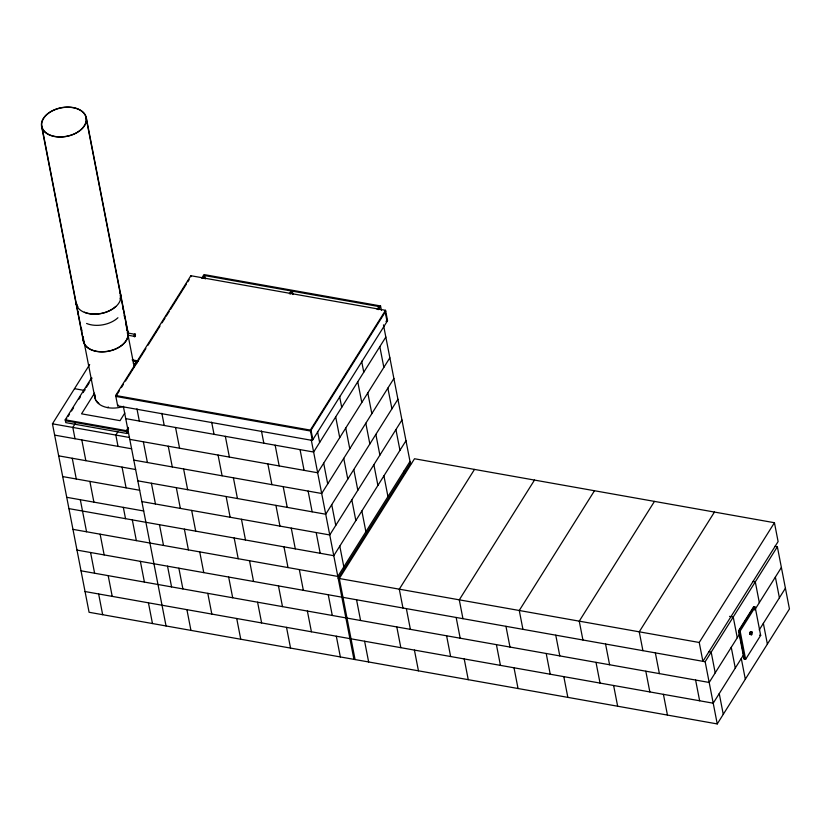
<?xml version="1.0" encoding="UTF-8"?>
<svg xmlns="http://www.w3.org/2000/svg" width="831" height="831" viewBox="0 0 831 831"><rect width="100%" height="100%" fill="white"/><g stroke="black" fill="none" stroke-linecap="round" stroke-linejoin="round"><path stroke-width="1.25" d="M749.791 634.188L750.175 632.1L752.024 631.996L751.972 634.604L749.791 634.188L751.484 634.946M751.151 634.427L752.024 631.996M774.887 546.32L777.359 546.756L789.45 608.957L717.246 723.926L89.083 612.281L52.446 423.81L89.675 364.529M128.244 431.32L126.894 433.491L65.774 422.626L65.223 419.8L91.732 377.575M66.76 418.575L65.4 420.735L126.52 431.601L128.566 428.349M68.121 416.414L69.482 414.243M71.518 410.992L73.564 407.751M78.997 399.088L80.358 396.927M83.079 392.596L85.115 389.344M86.476 387.184L89.197 382.852M90.558 380.681L91.919 378.521M75.496 423.166L72.816 427.425L75.019 438.737M94.547 393.136L81.552 413.828L120.038 420.663L124.816 413.038M107.801 407.647L108.259 406.93M115.654 395.483L190.86 275.726L385.542 310.316L387.558 320.683L312.352 440.44L117.67 405.85L115.654 395.483L311.012 430.219L312.851 439.651L311.718 439.443M116.34 395.629L119.29 390.934M121.357 387.63L123.435 384.338M125.502 381.045L127.569 377.741M128.026 377.025L131.714 371.156M132.139 370.46L133.521 368.268M133.781 367.853L135.848 364.56M136.263 363.895L137.645 361.703M137.915 361.267L139.992 357.964M140.387 357.33L141.769 355.138M142.059 354.671L145.882 348.573M147.949 345.291L151.72 339.287M152.073 338.736L155.854 332.701M156.197 332.171L159.999 326.105M162.066 322.812L165.12 317.941M166.21 316.216L169.244 311.376M170.345 309.62L174.053 303.72M174.489 303.035L178.177 297.155M178.623 296.438L182.301 290.59M182.768 289.853L186.424 284.025M187.796 281.834L189.177 279.652M117.67 405.85L118.168 405.05M201.673 278.24L203.979 274.573L380.546 305.953L381.429 310.472M202.806 278.447L204.613 275.57L291.193 290.954L289.385 293.831M117.898 431.777L115.831 435.07L118.023 446.382M126.894 433.491L126.343 430.655L128.379 427.414M290.518 294.029L292.325 291.162L378.915 306.546L377.108 309.423M378.209 309.672L380.546 305.953M385.542 310.316L310.337 430.084L312.352 440.44M385.719 311.261L310.514 431.019L115.841 396.418M385.833 337.064L313.63 452.033L125.751 418.637M389.864 357.797L317.66 472.766L129.781 439.37M393.894 378.521L321.69 493.489L133.812 460.104M397.924 399.254L325.721 514.223L137.842 480.837M401.955 419.987L329.751 534.956L141.872 501.571M405.985 440.721L333.782 555.69L68.931 508.624M410.015 461.454L337.812 576.423L72.962 529.357M474.501 469.411L399.296 589.169L402.962 608.022M534.489 480.079L459.283 599.837L462.95 618.68M594.477 490.737L519.271 610.494L522.938 629.337M654.464 501.394L579.259 621.152L582.926 640.005M714.452 512.062L639.247 631.82L642.914 650.663M774.44 522.72L778.107 541.563L702.901 661.331L699.235 642.477L774.44 522.72L414.513 458.754L339.308 578.511L355.066 659.554M717.246 723.926L705.155 661.725L777.359 546.756M738.541 630.791L753.582 606.838L755.171 607.118L760.666 635.393L745.625 659.336L744.036 659.056L738.541 630.791L740.13 631.072L755.171 607.118M754.039 606.921L738.998 630.864L744.493 659.139M740.026 633.357L709.186 682.459L347.005 618.087M754.693 610.006L781.389 567.49M743.662 654.724L713.216 703.192L351.035 638.821M759.222 629.94L785.42 588.223M385.927 321.285L387.059 321.483L385.22 312.061M127.112 332.888L135.401 334.394M127.974 335.205L135.017 336.482M132.119 359.865L138.445 360.986M133.344 360.903L137.167 361.578M74.51 388.679L84.689 390.487M411.511 463.542L410.379 463.345L338.175 578.314L699.235 642.477M404.365 472.922L405.497 473.119M65.223 419.8L126.343 430.655M52.446 423.81L129.407 437.48M54.649 435.112L131.61 448.792M58.679 455.845L135.64 469.525M752.834 581.451L755.296 581.887L759.326 602.62M62.709 476.579L139.67 490.259M66.74 497.312L143.701 510.992M729.535 616.363L733.233 617.018L737.263 637.751M750.175 632.1L751.536 632.339M749.811 633.108L751.172 633.347M759.534 635.185L760.666 635.393M708.625 651.691L711.18 652.148L715.211 672.881M76.992 550.091L341.842 597.157M342.974 597.354L705.155 661.725M81.023 570.814L345.873 617.89M85.053 591.547L349.903 638.624M132.887 360.332L136.367 361.942M132.846 360.581L137.489 362.731M133.251 363.095L135.578 364.165M775.375 577.078L779.405 597.801M763.357 623.354L767.387 644.087M740.13 631.072L745.625 659.336M741.294 658.484L745.324 679.218M731.249 647.328L735.279 668.062M719.241 693.615L723.271 714.348M695.609 680.049L699.64 700.782M655.358 652.875L659.388 673.609M663.418 694.342L667.449 715.076M645.812 671.199L649.842 691.932M605.56 644.025L609.59 664.758M613.621 685.492L617.651 706.225M596.004 662.349L600.034 683.082M555.762 635.175L559.793 655.908M563.823 676.642L567.843 697.375M546.206 653.498L550.236 674.232M505.954 626.325L509.985 647.058M514.015 667.792L518.045 688.525M496.408 644.648L500.439 665.371M456.157 617.475L460.187 638.208M464.217 658.941L468.248 679.675M446.6 635.788L450.631 656.521M383.465 324.869L410.483 463.895M379.819 346.641L383.849 367.375M387.88 388.108L391.91 408.842M395.93 429.575L399.96 450.309M403.991 471.032L404.468 473.473M361.641 361.215L363.77 372.195M367.801 392.918L371.831 413.651M375.861 434.384L379.892 455.118M383.922 475.851L387.952 496.585M406.359 608.624L410.389 629.358M414.42 650.091L418.45 670.825M357.756 381.772L361.786 402.505M365.817 423.239L369.847 443.972M373.877 464.706L377.908 485.429M396.803 626.938L400.833 647.671M339.578 396.345L341.707 407.315M345.738 428.048L349.768 448.782M353.798 469.515L357.829 490.248M361.859 510.982L365.889 531.715M335.693 416.902L339.723 437.636M343.754 458.369L347.784 479.092M351.814 499.826L355.845 520.559M356.551 599.774L360.581 620.508M364.612 641.241L368.642 661.975M292.325 291.162L292.99 294.548M317.515 431.476L319.644 442.445M323.675 463.179L327.705 483.912M331.735 504.646L335.766 525.379M339.796 546.112L344.304 569.287M311.261 439.838L353.933 659.357M300.053 449.613L304.084 470.346M308.114 491.079L312.144 511.813M316.175 532.546L320.195 553.28M328.255 594.747L332.286 615.48M336.316 636.203L340.346 656.937M275.154 445.187L279.174 465.921M283.205 486.654L287.235 507.388M291.265 528.121L295.296 548.855M299.326 569.588L303.357 590.322M307.387 611.055L311.417 631.778M261.464 430.977L263.832 443.183M267.862 463.906L271.893 484.639M275.923 505.373L279.954 526.106M283.984 546.84L288.014 567.573M278.458 585.897L282.488 606.62M286.518 627.353L290.549 648.087M204.613 275.57L205.267 278.956M225.346 436.337L229.377 457.071M233.407 477.804L237.437 498.538M241.468 519.271L245.498 540.005M249.529 560.738L253.559 581.471M257.589 602.195L261.62 622.928M190.86 275.726L191.047 276.661M211.656 422.127L214.034 434.322M218.065 455.056L222.095 475.789M226.125 496.523L230.145 517.256M234.176 537.989L238.206 558.723M228.66 577.036L232.69 597.769M236.721 618.503L240.751 639.236M175.549 427.487L179.579 448.221M183.609 468.954L187.64 489.688M191.67 510.421L195.701 531.154M199.731 551.888L203.761 572.611M207.792 593.344L211.822 614.078M161.858 413.277L164.226 425.472M168.257 446.205L172.287 466.939M176.317 487.672L180.348 508.406M184.378 529.139L188.408 549.873M178.862 568.186L182.893 588.919M186.913 609.653L190.943 630.386M86.351 117.96A22.78 14.605 -11 0 1 54.825 136.585A22.78 14.605 -11 0 1 50.67 111.624A22.78 14.605 -11 0 1 86.351 117.96L128.119 332.826M86.112 118.012A22.52 14.449 -11 0 1 54.929 136.429A22.52 14.449 -11 0 1 50.826 111.738A22.52 14.449 -11 0 1 86.112 118.012L127.87 332.867M124.193 315.313L124.681 317.826M125.907 324.111L127.122 330.395M127.61 332.909L134.207 366.835M136.959 408.852L139.328 421.047M143.358 441.78L147.388 462.514M151.419 483.247L155.449 503.981M159.479 524.714L163.51 545.448M167.54 566.181L171.57 586.915M123.372 406.442L166.044 625.961M122.053 467.115L126.083 487.849M132.316 519.884L136.346 540.617M140.377 561.351L144.407 582.084M148.437 602.818L152.468 623.551M123.331 507.367L125.523 518.679M81.396 328.338L81.885 330.852M83.11 337.137L94.838 397.447M41.799 126.104L75.985 302.006M41.55 126.156L83.318 341.022M81.812 439.942L85.842 460.675M89.873 481.409L93.903 502.142M100.125 534.177L104.155 554.911M108.186 575.644L112.216 596.378M72.255 458.265L76.286 478.999M80.316 499.722L86.549 531.767M90.579 552.501L94.609 573.234M98.64 593.968L102.66 614.701M750.819 632.807L750.351 632.339L749.988 633.866M122.749 306.483A22.52 14.449 -11 0 1 122.822 309.028M117.929 317.754A22.52 14.449 -11 0 1 86.601 323.477M78.436 314.585A22.52 14.449 -11 0 1 78.353 312.041M120.038 292.689A22.78 14.605 -11 0 1 102.732 313.225A22.78 14.605 -11 0 1 75.985 303.325M120.547 295.182A22.52 14.449 -11 0 1 120.402 299.004M115.738 306.442A22.52 14.449 -11 0 1 84.398 312.176M77.605 306.826A22.52 14.449 -11 0 1 76.234 303.273L83.557 340.97A22.52 14.449 -11 0 0 110.959 350.526A22.52 14.449 -11 0 0 126.509 329.325M120.298 295.223A22.271 14.293 -11 0 1 120.163 299.004M77.834 306.743A22.271 14.293 -11 0 1 76.483 303.232M126.738 329.232A22.78 14.605 -11 0 1 108.113 351.336A22.78 14.605 -11 0 1 83.464 337.147M123.57 406.39A22.25 14.272 -11 0 1 94.755 394.943M98.837 403.336A21.274 13.649 -11 0 1 96.199 400.469M95.617 399.399A21.274 13.649 -11 0 1 94.838 394.715M135.162 336.191A1.506 0.592 -79.9 0 0 135.069 333.875A1.506 0.592 -79.9 0 0 134.165 335.984A1.506 0.592 -79.9 0 0 135.162 336.191"/></g></svg>
